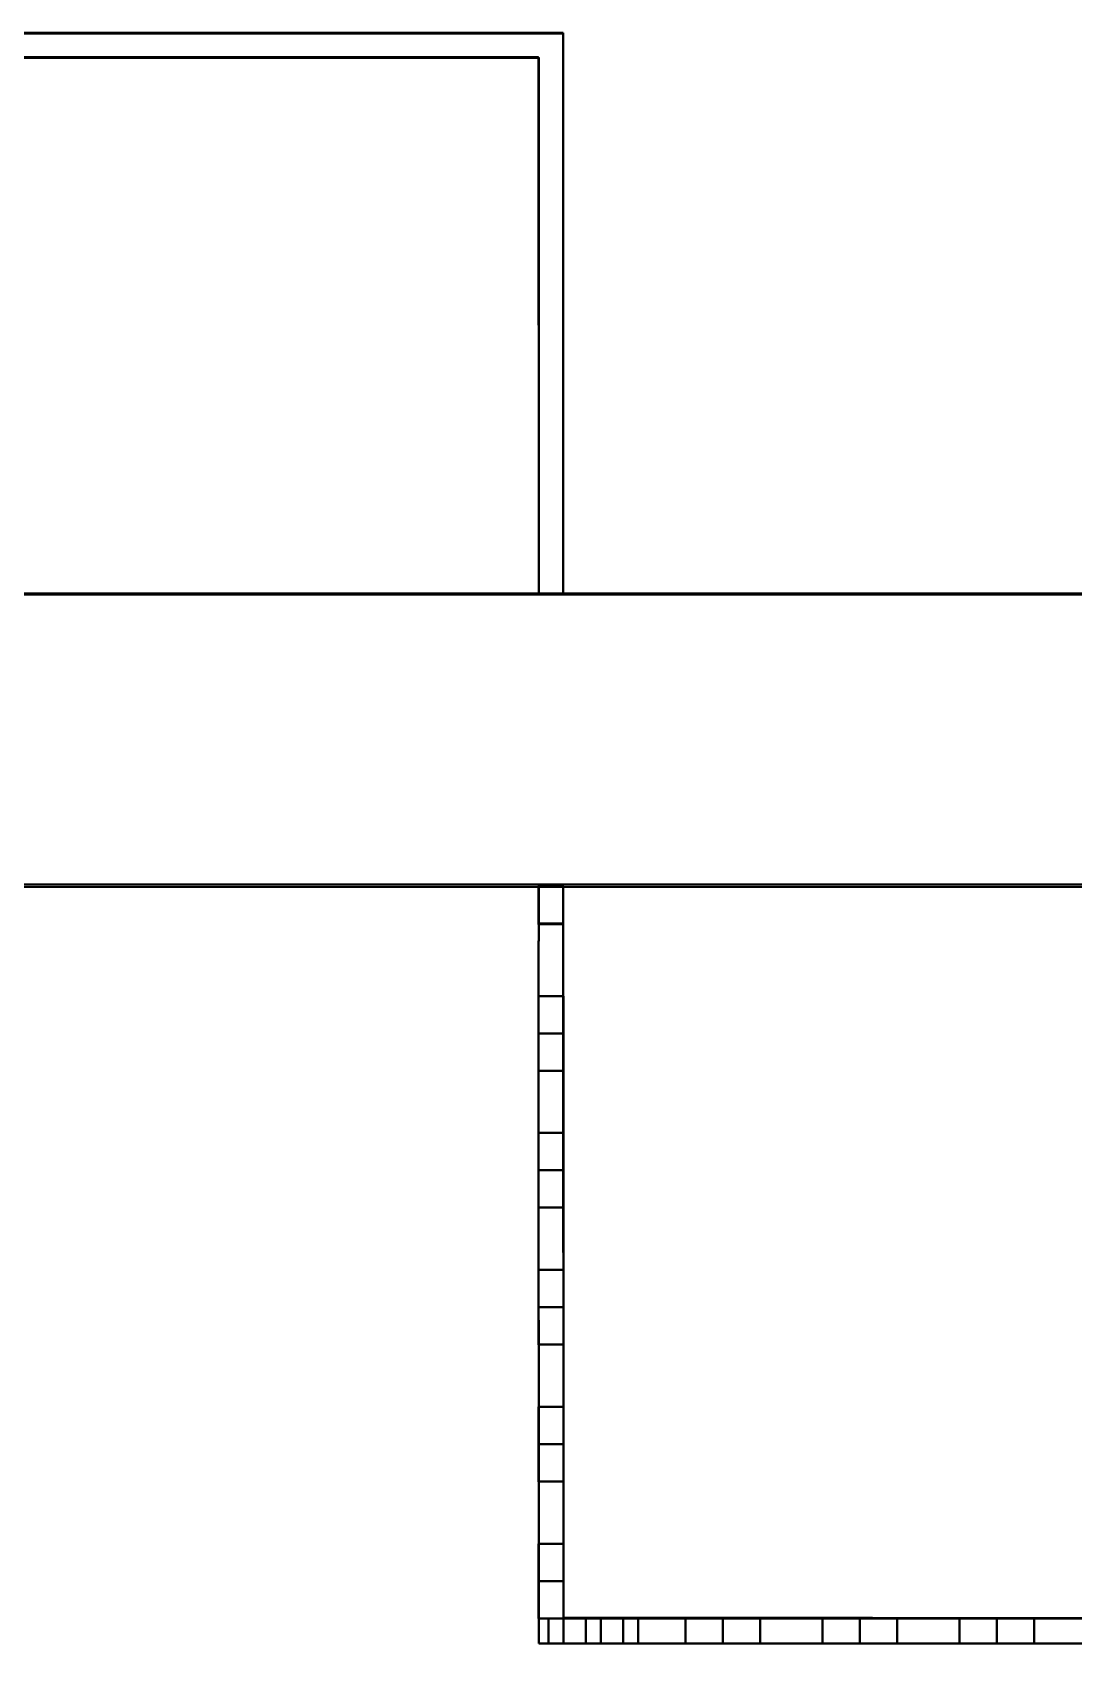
# Model space of a CAD drawing. Header units: inches. Extents: x -422522 to 22891, y -2973 to 414515.
# Drawn here: x 19679.5 to 19892.9, y 5096.9 to 5431.9 of the extents above; entities that cross this region are included whole.
import ezdxf

# ---------------------------------------------------------------- set-up
doc = ezdxf.new("R2010")
doc.units = ezdxf.units.IN
doc.header["$MEASUREMENT"] = 0
doc.layers.get('0').update_dxf_attribs({"lineweight": 40})

msp = doc.modelspace()

# ---------------------------------------------------------------- linework, layer by layer
for p, q in [((19673.25486, 5431.84005), (19783.25486, 5431.85809)), ((19673.29517, 5431.68492), (19783.29517, 5431.68492)), ((19783.25486, 5431.85809), (19788.25486, 5431.85891)), ((19783.29517, 5431.68492), (19788.29517, 5431.68492)), ((19788.25486, 5431.85891), (19788.27372, 5316.85891)), ((19788.29517, 5431.68492), (19788.29517, 5316.68492)), ((19783.25568, 5426.85809), (19673.25568, 5426.84005)), ((19783.27372, 5316.85809), (19783.25568, 5426.85809)), ((19783.29517, 5426.68492), (19673.29517, 5426.68492)), ((19783.29517, 5316.68492), (19783.29517, 5426.68492)), ((18618.31278, 5316.67576), (20048.94424, 5316.91165)), ((18618.32262, 5316.68396), (20049.2801, 5316.6852)), ((19673.29517, 5316.68492), (19783.29517, 5316.68492)), ((19783.21869, 5234.32029), (19783.30614, 5256.68492)), ((19783.22235, 5234.49345), (19783.30612, 5256.85809)), ((19788.34874, 5106.85792), (19788.29516, 5256.85891)), ((19788.32415, 5106.68393), (19788.29517, 5256.68492)), ((19788.29517, 5249.02674), (19783.18972, 5249.02674)), ((19783.2827, 5101.57847), (19783.21869, 5234.32029)), ((19788.32267, 5106.68393), (19788.32267, 5234.15262)), ((19783.21869, 5226.66211), (19788.32415, 5226.66211)), ((19783.21869, 5198.58211), (19788.32415, 5198.58211)), ((19783.21869, 5170.50211), (19788.32415, 5170.50211)), ((19783.21869, 5142.42211), (19788.32415, 5142.42211)), ((19783.21869, 5114.34211), (19788.32415, 5114.34211)), ((19787.53142, 5106.68393), (19783.21869, 5106.68393)), ((19978.32267, 5106.68393), (19788.32267, 5106.68393)), ((19978.32267, 5106.68393), (19788.34874, 5106.85792)), ((19792.93358, 5101.57847), (19792.93358, 5106.68393)), ((19795.98233, 5101.57847), (19795.98233, 5106.68393)), ((19821.01358, 5101.57847), (19821.01358, 5106.68393)), ((19849.09358, 5101.57847), (19849.09358, 5106.68393)), ((19877.16994, 5101.57847), (19877.16994, 5106.68393)), ((19856.75176, 5101.57847), (19783.2827, 5101.57847)), ((19973.21722, 5101.57847), (19856.75176, 5101.57847))]:
    msp.add_line(p, q)
at = {"color": 5}
for p, q in [((18484.06238, 5316.68396), (20514.24969, 5316.68396)), ((20646.47315, 5256.68393), (18457.36043, 5256.68393)), ((18668.32267, 5256.68393), (20646.90269, 5257.64911))]:
    msp.add_line(p, q, dxfattribs=at)
for points in [[(19788.29641, 5249.20073), (19788.29516, 5256.85891), (19783.1897, 5256.85807), (19783.19096, 5249.19989)], [(19788.29517, 5249.02674), (19788.29517, 5256.68492), (19783.18972, 5256.68492), (19783.18972, 5249.02674)], [(19783.21869, 5234.32029), (19783.21869, 5219.00393), (19788.32415, 5219.00393), (19788.32415, 5234.32029)], [(19783.21869, 5206.24029), (19783.21869, 5190.92393), (19788.32415, 5190.92393), (19788.32415, 5206.24029)], [(19783.21869, 5178.16029), (19783.21869, 5162.84393), (19788.32415, 5162.84393), (19788.32415, 5178.16029)], [(19783.21869, 5150.08029), (19783.21869, 5134.76393), (19788.32415, 5134.76393), (19788.32415, 5150.08029)], [(19783.21869, 5122.00029), (19783.21869, 5106.68393), (19788.32415, 5106.68393), (19788.32415, 5122.00029)], [(19785.2754, 5101.57847), (19800.59176, 5101.57847), (19800.59176, 5106.68393), (19785.2754, 5106.68393)], [(19788.32415, 5101.57847), (19803.64051, 5101.57847), (19803.64051, 5106.68393), (19788.32415, 5106.68393)], [(19813.3554, 5101.57847), (19828.67176, 5101.57847), (19828.67176, 5106.68393), (19813.3554, 5106.68393)], [(19841.4354, 5101.57847), (19856.75176, 5101.57847), (19856.75176, 5106.68393), (19841.4354, 5106.68393)], [(19869.51176, 5101.57847), (19884.82812, 5101.57847), (19884.82812, 5106.68393), (19869.51176, 5106.68393)]]:
    msp.add_lwpolyline(points, close=True)
msp.add_lwpolyline([(19788.34874, 5106.85792), (19978.32267, 5106.68393), (19978.32267, 4396.68393), (19328.32267, 4396.68393)])

doc.saveas('drawing.dxf')
